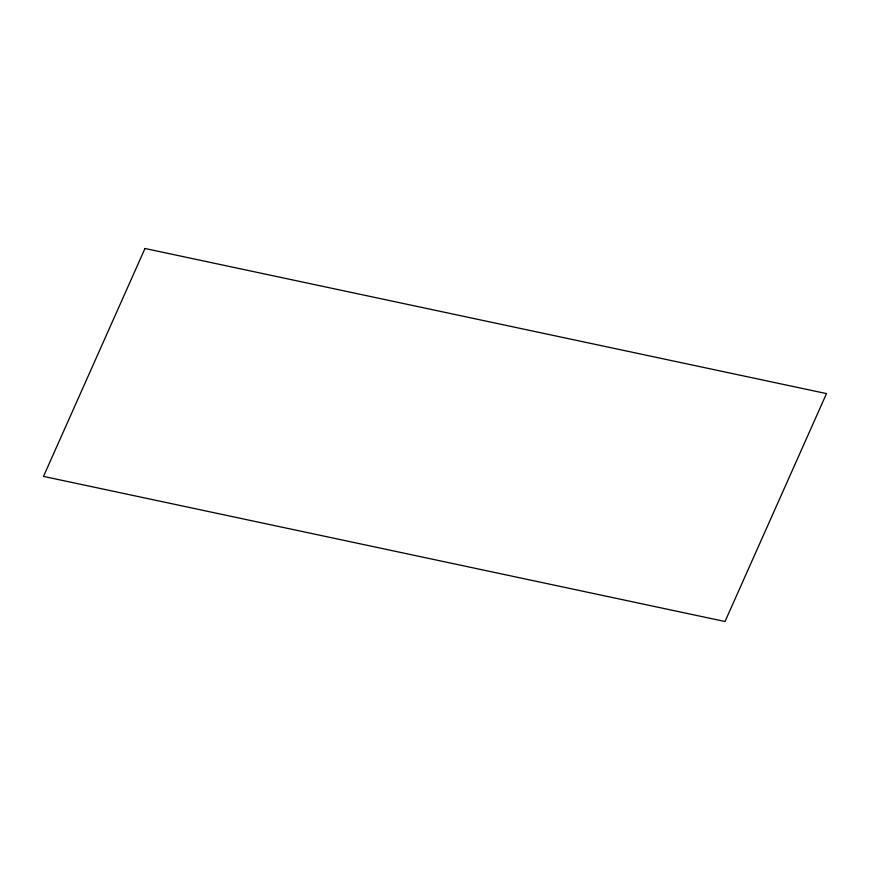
<?xml version="1.0" encoding="UTF-8"?>
<svg xmlns="http://www.w3.org/2000/svg" width="870" height="870" viewBox="0 0 870 870"><rect width="100%" height="100%" fill="white"/><g stroke="black" fill="none" stroke-linecap="round" stroke-linejoin="round"><path stroke-width="1.3" d="M144.975 248.494L43.5 476.401L725.025 621.506L826.5 393.599L144.975 248.494"/></g></svg>
